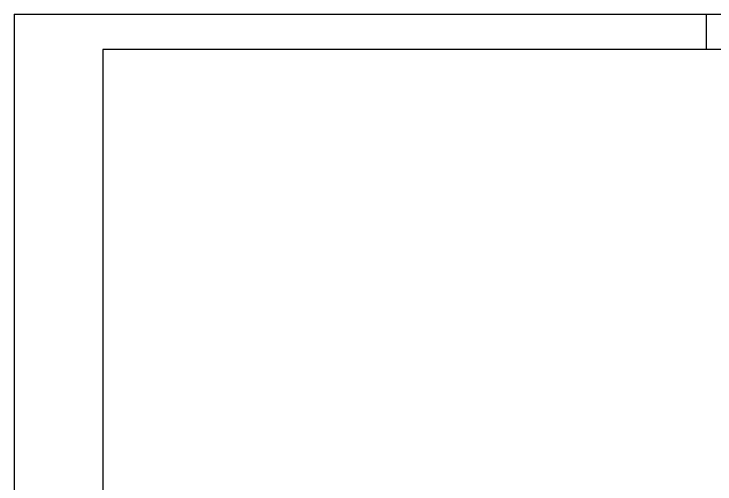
# Model space of a CAD drawing. Header units: millimetres. Extents: x -2485 to 3289, y -257 to 1952.
# Drawn here: x 16.62 to 20.567, y 39.099 to 41.746 of the extents above; entities that cross this region are included whole.
import ezdxf

# ---------------------------------------------------------------- set-up
doc = ezdxf.new("R2010")
doc.units = ezdxf.units.MM
doc.header["$LTSCALE"] = 0.3

msp = doc.modelspace()

# ---------------------------------------------------------------- linework, layer by layer
at = {"color": 4, "linetype": 'Continuous'}
for q in [(33.24, 41.746047), (16.62, 30.066047)]:
    msp.add_line((16.62, 41.746047), q, dxfattribs=at)
at = {"color": 5, "linetype": 'Continuous'}
msp.add_line((20.52, 41.546047), (20.52, 41.746047), dxfattribs=at)
at = {"color": 12, "linetype": 'Continuous'}
for p, q in [((33.04, 41.546047), (17.12, 41.546047)), ((17.12, 41.546047), (17.12, 30.266047))]:
    msp.add_line(p, q, dxfattribs=at)

doc.saveas('drawing.dxf')
